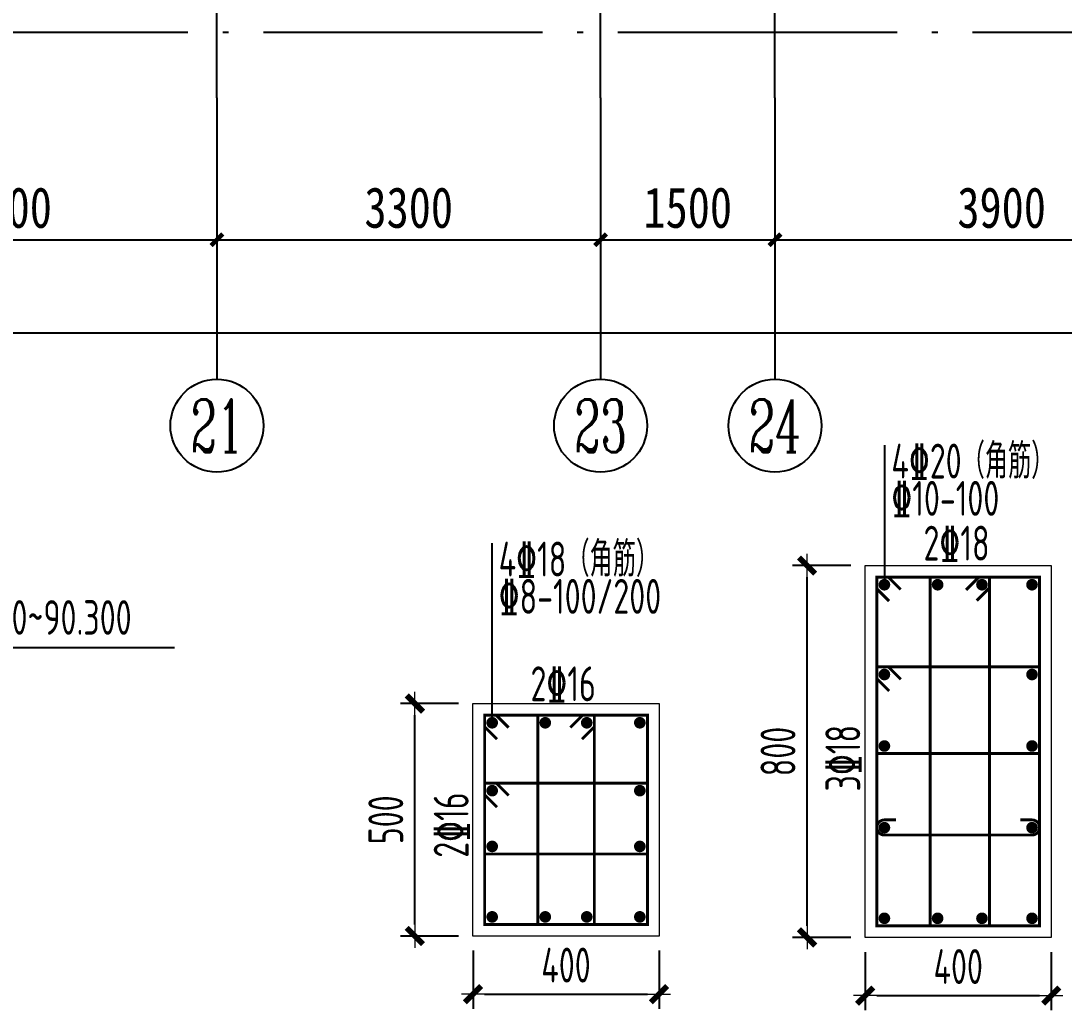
# Model space of a CAD drawing. Extents: x -144902 to 588294, y -160863 to 65494.
# Drawn here: x 13115 to 22089, y -132730 to -124218 of the extents above; entities that cross this region are included whole.
import ezdxf
from ezdxf.enums import TextEntityAlignment as Align

# ---------------------------------------------------------------- set-up
doc = ezdxf.new("R2010")
doc.units = 0
doc.header["$LTSCALE"] = 100
doc.linetypes.add('ACAD_ISO04W100', pattern=[30.5, 24, -3, 0.5, -3])
doc.layers.get('0').update_dxf_attribs({"linetype": 'CONTINUOUS'})
doc.layers.get('Defpoints').update_dxf_attribs({"linetype": 'CONTINUOUS'})
for name, color, linetype in [('AXIS', 3, 'CONTINUOUS'), ('AXIS_TEXT', 7, 'CONTINUOUS'), ('DIM_ELEV', 3, 'CONTINUOUS'), ('DOTE', 253, 'ACAD_ISO04W100'), ('柱', 2, 'CONTINUOUS')]:
    doc.layers.add(name, color=color, linetype=linetype)
for name, color, linetype, lineweight in [('PUB_TEXT', 141, 'CONTINUOUS', 5), ('REIN', 6, 'CONTINUOUS', 18), ('Z-柱大样外框', 7, 'ByLayer', 18), ('Z-详图标注', 3, 'CONTINUOUS', 18)]:
    doc.layers.add(name, color=color, linetype=linetype, lineweight=lineweight)
doc.styles.add('_HZTXT', font='complex.shx', dxfattribs={"width": 0.7, "bigfont": 'tssdchn.shx'})
doc.styles.add('COMPLEX', font='COMPLEX')
doc.styles.add('DIM_FONT', font='SIMHEI.TTF', dxfattribs={"width": 0.8})
doc.styles.get("Standard").update_dxf_attribs({"font": 'tssdeng.shx', "width": 0.7, "bigfont": 'tssdchn.shx'})
doc.styles.add('TCCAD_Dimension', font='Tssdeng.shx', dxfattribs={"width": 0.7, "bigfont": 'tssdchn.shx'})
doc.dimstyles.new('_TCH_ARCH&&100', dxfattribs={"dimtxt": 350, "dimasz": 100, "dimexe": 250, "dimexo": 300, "dimgap": 100, "dimtad": 1, "dimdec": 0, "dimzin": 0, "dimdsep": 46, "dimtxsty": 'DIM_FONT', "dimblk": 'ARCHTICK', "dimcen": 0.09, "dimclrt": 7, "dimazin": 2, "dimtfac": 1, "dimtdec": 0, "dimtix": 1, "dimtmove": 2, "dimatfit": 3, "dimfxl": 1, "dimtolj": 1, "dimtzin": 0, "dimarcsym": 0})
doc.dimstyles.new('TCCAD_25_100', dxfattribs={"dimtxt": 300, "dimasz": 100, "dimexe": 125, "dimexo": 125, "dimgap": 100, "dimtad": 1, "dimdec": 0, "dimlfac": 0.25, "dimzin": 0, "dimdsep": 46, "dimtxsty": 'TCCAD_Dimension', "dimblk": '_TCDBK25_100', "dimcen": 0, "dimclrt": 7, "dimadec": 0, "dimazin": 0, "dimtfac": 1, "dimtdec": 0, "dimtix": 1, "dimtmove": 2, "dimatfit": 3, "dimfxl": 1, "dimtolj": 1, "dimtzin": 0, "dimarcsym": 0})

# ---------------------------------------------------------------- blocks, each defined once
blk = doc.blocks.new('_TCDBK25_100')
blk.add_line((-1, 0), (1, 0))
at = {"const_width": 0.5}
blk.add_lwpolyline([(-0.7, -0.7), (0.7, 0.7)], dxfattribs=at)
blk = doc.blocks.new('*D420')
at = {"layer": 'Defpoints', "color": 0}
for p in [(17004.4, -132092.1), (18604.4, -132092.1), (18604.4, -132592.1)]:
    blk.add_point(p, dxfattribs=at)
at = {"layer": 'Z-详图标注', "color": 0, "lineweight": -2}
for p, q in [((17004.4, -132217.1), (17004.4, -132717.1)), ((18604.4, -132217.1), (18604.4, -132717.1)), ((17104.4, -132592.1), (18504.4, -132592.1))]:
    blk.add_line(p, q, dxfattribs=at)
at = {"layer": 'Z-详图标注', "color": 0, "lineweight": -2, "xscale": 100, "yscale": 100, "zscale": 100, "rotation": 180}
blk.add_blockref('_TCDBK25_100', (17004.4, -132592.1), dxfattribs=at)
at = {"layer": 'Z-详图标注', "color": 0, "lineweight": -2, "xscale": 100, "yscale": 100, "zscale": 100}
blk.add_blockref('_TCDBK25_100', (18604.4, -132592.1), dxfattribs=at)
at = {"layer": 'Z-详图标注', "color": 7, "insert": (17804.4, -132342.1), "char_height": 300, "attachment_point": 5, "style": 'TCCAD_Dimension'}
blk.add_mtext('\\A1;400', dxfattribs=at)
blk = doc.blocks.new('*D421')
at = {"layer": 'Defpoints', "color": 0}
for p in [(16504.4, -130092.1), (17004.4, -130092.1), (17004.4, -132092.1)]:
    blk.add_point(p, dxfattribs=at)
at = {"layer": 'Z-详图标注', "color": 0, "lineweight": -2}
for p, q in [((16879.4, -130092.1), (16379.4, -130092.1)), ((16504.4, -131992.1), (16504.4, -130192.1)), ((16879.4, -132092.1), (16379.4, -132092.1))]:
    blk.add_line(p, q, dxfattribs=at)
at = {"layer": 'Z-详图标注', "color": 0, "lineweight": -2, "xscale": 100, "yscale": 100, "zscale": 100}
for p, rotation in [((16504.4, -130092.1), 90), ((16504.4, -132092.1), 270)]:
    blk.add_blockref('_TCDBK25_100', p, dxfattribs=dict(at, rotation=rotation))
at = {"layer": 'Z-详图标注', "color": 7, "insert": (16254.4, -131092.1), "char_height": 300, "attachment_point": 5, "rotation": 90, "style": 'TCCAD_Dimension'}
blk.add_mtext('\\A1;500', dxfattribs=at)
blk = doc.blocks.new('*D422')
at = {"layer": 'Defpoints', "color": 0}
for p in [(20377.9, -132104.5), (21977.9, -132104.5), (21977.9, -132604.5)]:
    blk.add_point(p, dxfattribs=at)
at = {"layer": 'Z-详图标注', "color": 0, "lineweight": -2}
for p, q in [((20377.9, -132229.5), (20377.9, -132729.5)), ((21977.9, -132229.5), (21977.9, -132729.5)), ((20477.9, -132604.5), (21877.9, -132604.5))]:
    blk.add_line(p, q, dxfattribs=at)
at = {"layer": 'Z-详图标注', "color": 0, "lineweight": -2, "xscale": 100, "yscale": 100, "zscale": 100, "rotation": 180}
blk.add_blockref('_TCDBK25_100', (20377.9, -132604.5), dxfattribs=at)
at = {"layer": 'Z-详图标注', "color": 0, "lineweight": -2, "xscale": 100, "yscale": 100, "zscale": 100}
blk.add_blockref('_TCDBK25_100', (21977.9, -132604.5), dxfattribs=at)
at = {"layer": 'Z-详图标注', "color": 7, "insert": (21177.9, -132354.5), "char_height": 300, "attachment_point": 5, "style": 'TCCAD_Dimension'}
blk.add_mtext('\\A1;400', dxfattribs=at)
blk = doc.blocks.new('*D423')
at = {"layer": 'Defpoints', "color": 0}
for p in [(19877.9, -128904.5), (20377.9, -128904.5), (20377.9, -132104.5)]:
    blk.add_point(p, dxfattribs=at)
at = {"layer": 'Z-详图标注', "color": 0, "lineweight": -2}
for p, q in [((20252.9, -128904.5), (19752.9, -128904.5)), ((19877.9, -132004.5), (19877.9, -129004.5)), ((20252.9, -132104.5), (19752.9, -132104.5))]:
    blk.add_line(p, q, dxfattribs=at)
at = {"layer": 'Z-详图标注', "color": 0, "lineweight": -2, "xscale": 100, "yscale": 100, "zscale": 100}
for p, rotation in [((19877.9, -128904.5), 90), ((19877.9, -132104.5), 270)]:
    blk.add_blockref('_TCDBK25_100', p, dxfattribs=dict(at, rotation=rotation))
at = {"layer": 'Z-详图标注', "color": 7, "insert": (19627.9, -130504.5), "char_height": 300, "attachment_point": 5, "rotation": 90, "style": 'TCCAD_Dimension'}
blk.add_mtext('\\A1;800', dxfattribs=at)
blk = doc.blocks.new('_ArchTick')
at = {"color": 0, "linetype": 'ByBlock', "const_width": 0.4}
blk.add_lwpolyline([(-0.5, -0.5), (0.5, 0.5)], dxfattribs=at)
blk = doc.blocks.new('*D1168')
at = {"layer": 'AXIS', "color": 0, "lineweight": -2}
for p, q in [((19601.6, -125181.4), (19601.6, -126351.5)), ((23501.6, -125181.4), (23501.6, -126351.5)), ((19601.6, -126101.5), (23501.6, -126101.5))]:
    blk.add_line(p, q, dxfattribs=at)
at = {"layer": 'Defpoints', "color": 0}
for p in [(19601.6, -124881.4), (23501.6, -124881.4), (23501.6, -126101.5)]:
    blk.add_point(p, dxfattribs=at)
at = {"layer": 'AXIS', "color": 0, "lineweight": -2, "xscale": 100, "yscale": 100, "zscale": 100, "rotation": 180}
blk.add_blockref('_ArchTick', (19601.6, -126101.5), dxfattribs=at)
at = {"layer": 'AXIS', "color": 0, "lineweight": -2, "xscale": 100, "yscale": 100, "zscale": 100}
blk.add_blockref('_ArchTick', (23501.6, -126101.5), dxfattribs=at)
at = {"layer": 'AXIS', "color": 7, "insert": (21551.6, -125826.5), "char_height": 350, "attachment_point": 5, "style": 'DIM_FONT'}
blk.add_mtext('\\A1;3900', dxfattribs=at)
blk = doc.blocks.new('*D1169')
at = {"layer": 'AXIS', "color": 0, "lineweight": -2}
for p, q in [((18101.6, -125181.4), (18101.6, -126351.5)), ((19601.6, -125181.4), (19601.6, -126351.5)), ((18101.6, -126101.5), (19601.6, -126101.5))]:
    blk.add_line(p, q, dxfattribs=at)
at = {"layer": 'Defpoints', "color": 0}
for p in [(18101.6, -124881.4), (19601.6, -124881.4), (19601.6, -126101.5)]:
    blk.add_point(p, dxfattribs=at)
at = {"layer": 'AXIS', "color": 0, "lineweight": -2, "xscale": 100, "yscale": 100, "zscale": 100, "rotation": 180}
blk.add_blockref('_ArchTick', (18101.6, -126101.5), dxfattribs=at)
at = {"layer": 'AXIS', "color": 0, "lineweight": -2, "xscale": 100, "yscale": 100, "zscale": 100}
blk.add_blockref('_ArchTick', (19601.6, -126101.5), dxfattribs=at)
at = {"layer": 'AXIS', "color": 7, "insert": (18851.6, -125826.5), "char_height": 350, "attachment_point": 5, "style": 'DIM_FONT'}
blk.add_mtext('\\A1;1500', dxfattribs=at)
blk = doc.blocks.new('*D1170')
at = {"layer": 'AXIS', "color": 0, "lineweight": -2}
for p, q in [((14801.6, -125181.4), (14801.6, -126351.5)), ((18101.6, -125181.4), (18101.6, -126351.5)), ((14801.6, -126101.5), (18101.6, -126101.5))]:
    blk.add_line(p, q, dxfattribs=at)
at = {"layer": 'Defpoints', "color": 0}
for p in [(14801.6, -124881.4), (18101.6, -124881.4), (18101.6, -126101.5)]:
    blk.add_point(p, dxfattribs=at)
at = {"layer": 'AXIS', "color": 0, "lineweight": -2, "xscale": 100, "yscale": 100, "zscale": 100, "rotation": 180}
blk.add_blockref('_ArchTick', (14801.6, -126101.5), dxfattribs=at)
at = {"layer": 'AXIS', "color": 0, "lineweight": -2, "xscale": 100, "yscale": 100, "zscale": 100}
blk.add_blockref('_ArchTick', (18101.6, -126101.5), dxfattribs=at)
at = {"layer": 'AXIS', "color": 7, "insert": (16451.6, -125826.5), "char_height": 350, "attachment_point": 5, "style": 'DIM_FONT'}
blk.add_mtext('\\A1;3300', dxfattribs=at)
blk = doc.blocks.new('*D1171')
at = {"layer": 'AXIS', "color": 0, "lineweight": -2}
for p, q in [((11201.6, -125181.4), (11201.6, -126351.5)), ((14801.6, -125181.4), (14801.6, -126351.5)), ((11201.6, -126101.5), (14801.6, -126101.5))]:
    blk.add_line(p, q, dxfattribs=at)
at = {"layer": 'Defpoints', "color": 0}
for p in [(11201.6, -124881.4), (14801.6, -124881.4), (14801.6, -126101.5)]:
    blk.add_point(p, dxfattribs=at)
at = {"layer": 'AXIS', "color": 0, "lineweight": -2, "xscale": 100, "yscale": 100, "zscale": 100, "rotation": 180}
blk.add_blockref('_ArchTick', (11201.6, -126101.5), dxfattribs=at)
at = {"layer": 'AXIS', "color": 0, "lineweight": -2, "xscale": 100, "yscale": 100, "zscale": 100}
blk.add_blockref('_ArchTick', (14801.6, -126101.5), dxfattribs=at)
at = {"layer": 'AXIS', "color": 7, "insert": (13001.6, -125826.5), "char_height": 350, "attachment_point": 5, "style": 'DIM_FONT'}
blk.add_mtext('\\A1;3600', dxfattribs=at)
blk = doc.blocks.new('*D1182')
at = {"layer": 'AXIS', "color": 0, "lineweight": -2}
for p, q in [((-10298.4, -125181.4), (-10298.4, -127151.5)), ((28801.6, -125181.4), (28801.6, -127151.5)), ((-10298.4, -126901.5), (28801.6, -126901.5))]:
    blk.add_line(p, q, dxfattribs=at)
at = {"layer": 'Defpoints', "color": 0}
for p in [(-10298.4, -124881.4, 0), (28801.6, -124881.4, 0), (28801.6, -126901.5)]:
    blk.add_point(p, dxfattribs=at)
at = {"layer": 'AXIS', "color": 0, "lineweight": -2, "xscale": 100, "yscale": 100, "zscale": 100, "rotation": 180}
blk.add_blockref('_ArchTick', (-10298.4, -126901.5), dxfattribs=at)
at = {"layer": 'AXIS', "color": 0, "lineweight": -2, "xscale": 100, "yscale": 100, "zscale": 100}
blk.add_blockref('_ArchTick', (28801.6, -126901.5), dxfattribs=at)
at = {"layer": 'AXIS', "color": 7, "insert": (9251.6, -126626.5), "char_height": 350, "attachment_point": 5, "style": 'DIM_FONT'}
blk.add_mtext('\\A1;39100', dxfattribs=at)
blk = doc.blocks.new('_AXISO')
blk.add_circle((0, 0), 0.5)
at = {"layer": 'AXIS_TEXT', "style": 'COMPLEX', "width": 1.041667}
blk.add_attdef('A', text='', height=0.56, dxfattribs=at).set_placement((-0.25, -0.28), (0.25, -0.28), align=Align.FIT)

msp = doc.modelspace()

# ---------------------------------------------------------------- linework, layer by layer
at = {"layer": 'AXIS'}
for p, q in [((14801.594, -124881.378, 0), (14801.594, -127301.485, 0)), ((18101.594, -124881.378, 0), (18101.594, -127301.485, 0)), ((19601.594, -124881.378, 0), (19601.594, -127301.485, 0))]:
    msp.add_line(p, q, dxfattribs=at)
at = {"layer": 'DIM_ELEV'}
msp.add_line((14436.492, -129611.597), (12255.192, -129611.597), dxfattribs=at)
at = {"layer": 'DOTE'}
for p, q in [((19601.594, -124881.378, 0), (19601.594, -105918.135, 0)), ((18101.594, -124881.378, 0), (18101.594, -117118.135, 0)), ((14801.594, -124881.378, 0), (14801.594, -119518.135, 0)), ((29801.594, -124318.135, 0), (-11298.406, -124318.135, 0))]:
    msp.add_line(p, q, dxfattribs=at)
at = {"layer": 'REIN', "color": 210, "const_width": 25}
for points in [[(20583.982, -129210.611), (20477.916, -129104.545), (20477.916, -129004.545), (21877.916, -129004.545), (21877.916, -132004.545), (20477.916, -132004.545), (20477.916, -129004.545), (20577.916, -129004.545), (20683.982, -129110.611)], [(17210.437, -130398.21), (17104.371, -130292.144), (17104.371, -130192.144), (18504.371, -130192.144), (18504.371, -131992.144), (17104.371, -131992.144), (17104.371, -130192.144), (17204.371, -130192.144), (17310.437, -130298.21)]]:
    msp.add_lwpolyline(points, dxfattribs=at)
at = {"layer": 'REIN', "color": 6, "const_width": 50}
for points in [[(20517.916, -129069.545, 1), (20567.916, -129069.545, 1)], [(20975.909, -129069.545, 1), (21025.909, -129069.545, 1)], [(21357.208, -129069.545, 1), (21407.208, -129069.545, 1)], [(21787.916, -129069.545, 1), (21837.916, -129069.545, 1)], [(20517.916, -129841.794, 1), (20567.916, -129841.794, 1)], [(21787.916, -129841.794, 1), (21837.916, -129841.794, 1)], [(17144.371, -130257.144, 1), (17194.371, -130257.144, 1)], [(17601.038, -130257.144, 1), (17651.038, -130257.144, 1)], [(17957.704, -130257.144, 1), (18007.704, -130257.144, 1)], [(18414.371, -130257.144, 1), (18464.371, -130257.144, 1)], [(20517.916, -130457.13, 1), (20567.916, -130457.13, 1)], [(21787.916, -130457.13, 1), (21837.916, -130457.13, 1)], [(17144.371, -130841.289, 1), (17194.371, -130841.289, 1)], [(18414.371, -130841.289, 1), (18464.371, -130841.289, 1)], [(20517.916, -131159.935, 1), (20567.916, -131159.935, 1)], [(21787.916, -131159.935, 1), (21837.916, -131159.935, 1)], [(17144.371, -131321.012, 1), (17194.371, -131321.012, 1)], [(18414.371, -131321.012, 1), (18464.371, -131321.012, 1)], [(17144.371, -131927.144, 1), (17194.371, -131927.144, 1)], [(17601.038, -131927.144, 1), (17651.038, -131927.144, 1)], [(17957.704, -131927.144, 1), (18007.704, -131927.144, 1)], [(18414.371, -131927.144, 1), (18464.371, -131927.144, 1)], [(20517.916, -131939.545, 1), (20567.916, -131939.545, 1)], [(20975.909, -131939.545, 1), (21025.909, -131939.545, 1)], [(21357.208, -131939.545, 1), (21407.208, -131939.545, 1)], [(21787.916, -131939.545, 1), (21837.916, -131939.545, 1)]]:
    msp.add_lwpolyline(points, format="xyb", close=True, dxfattribs=at)
at = {"layer": 'REIN', "color": 6, "const_width": 25}
for points in [[(21337.833, -129205.844), (21447.208, -129096.469), (21447.208, -129004.545), (20935.909, -129004.545), (20935.909, -132004.545), (21447.208, -132004.545), (21447.208, -129004.545), (21355.284, -129004.545), (21245.909, -129113.92)], [(20583.982, -129982.86), (20477.916, -129876.794), (20477.916, -129776.794), (21877.916, -129776.794), (21877.916, -130522.13), (20477.916, -130522.13), (20477.916, -129776.794), (20577.916, -129776.794), (20683.982, -129882.86)], [(17841.638, -130298.21), (17947.704, -130192.144), (18047.704, -130192.144), (18047.704, -131992.144), (17561.038, -131992.144), (17561.038, -130192.144), (18047.704, -130192.144), (18047.704, -130292.144), (17941.638, -130398.21)], [(17210.437, -130982.355), (17104.371, -130876.289), (17104.371, -130776.289), (18504.371, -130776.289), (18504.371, -131386.012), (17104.371, -131386.012), (17104.371, -130776.289), (17204.371, -130776.289), (17310.437, -130882.355)]]:
    msp.add_lwpolyline(points, dxfattribs=at)
msp.add_lwpolyline([(21712.916, -131093.059), (21812.916, -131093.059, -1), (21812.916, -131223.059), (20542.916, -131223.059, -1), (20542.916, -131093.059), (20642.916, -131093.059)], format="xyb", dxfattribs=at)
at = {"layer": 'Z-柱大样外框'}
for points in [[(21977.916, -128904.545), (21977.916, -132104.545), (20377.916, -132104.545), (20377.916, -128904.545)], [(18604.371, -130092.144), (18604.371, -132092.144), (17004.371, -132092.144), (17004.371, -130092.144)]]:
    msp.add_lwpolyline(points, close=True, dxfattribs=at)
at = {"layer": '柱'}
for p, q in [((20542.916, -127869.545), (20542.916, -129069.545)), ((17165.182, -128712.823), (17165.182, -130257.144))]:
    msp.add_line(p, q, dxfattribs=at)

# ---------------------------------------------------------------- block references
at = {"layer": 'AXIS'}
ref = msp.add_blockref('_AXISO', (14801.594, -127701.485, 0), dxfattribs=dict(at, xscale=800, yscale=800, zscale=800))
ref.add_attrib('A', '21', dxfattribs={"layer": 'AXIS_TEXT', "height": 452.5483, "style": '_HZTXT', "width": 0.724138}).set_placement((14575.32, -127927.759, 0), (15027.868, -127927.759, 0), align=Align.FIT)
ref = msp.add_blockref('_AXISO', (18101.594, -127701.485, 0), dxfattribs=dict(at, xscale=800, yscale=800, zscale=800))
ref.add_attrib('A', '23', dxfattribs={"layer": 'AXIS_TEXT', "height": 452.5483, "style": '_HZTXT', "width": 0.617647}).set_placement((17875.32, -127927.759, 0), (18327.868, -127927.759, 0), align=Align.FIT)
ref = msp.add_blockref('_AXISO', (19601.594, -127701.485, 0), dxfattribs=dict(at, xscale=800, yscale=800, zscale=800))
ref.add_attrib('A', '24', dxfattribs={"layer": 'AXIS_TEXT', "height": 452.5483, "style": '_HZTXT', "width": 0.583333}).set_placement((19375.32, -127927.759, 0), (19827.868, -127927.759, 0), align=Align.FIT)

# ---------------------------------------------------------------- texts
at = {"layer": 'PUB_TEXT', "width": 0.705882}
msp.add_text('12.000~90.300', height=297.5, dxfattribs=at).set_placement((12464.523, -129499.688))
at = {"layer": '柱', "width": 0.7}
for s, p in [('4%%13220（角筋）', (20602.917, -127855.623)), ('%%13210-100 ', (20602.917, -128176.506)), ('4%%13218（角筋）', (17225.183, -128698.902)), ('%%1328-100/200', (17225.183, -129019.785))]:
    msp.add_text(s, height=300, dxfattribs=at).set_placement(p, align=Align.TOP_LEFT)
for s, p in [('2%%13218', (20879.331, -128862.034)), ('2%%13216', (17498.988, -130071.949))]:
    msp.add_text(s, height=300, dxfattribs=at).set_placement(p)
for s, p in [('3%%13218', (20335.68, -130848.128)), ('2%%13216', (16966.756, -131418.314))]:
    msp.add_text(s, height=300, rotation=90, dxfattribs=at).set_placement(p)

# ---------------------------------------------------------------- dimensions: what is measured, and where the dimension line sits
at = {"layer": 'AXIS'}
for p1, p2, distance, picture, middle in [((-10298.406, -124881.378), (28801.594, -124881.378), -2020.107, '*D1182', (9251.594, -126626.485, 0)), ((11201.594, -124881.378, 0), (14801.594, -124881.378, 0), -1220.107, '*D1171', (13001.594, -125826.485, 0)), ((14801.594, -124881.378, 0), (18101.594, -124881.378, 0), -1220.107, '*D1170', (16451.594, -125826.485, 0)), ((18101.594, -124881.378, 0), (19601.594, -124881.378, 0), -1220.107, '*D1169', (18851.594, -125826.485, 0)), ((19601.594, -124881.378, 0), (23501.594, -124881.378, 0), -1220.107, '*D1168', (21551.594, -125826.485, 0))]:
    dim = msp.add_aligned_dim(p1=p1, p2=p2, distance=distance, dimstyle='_TCH_ARCH&&100', dxfattribs=at)
    dim.commit()
    dim.dimension.update_dxf_attribs({"geometry": picture, "text_midpoint": middle})
at = {"layer": 'Z-详图标注'}
for base, p1, p2, picture, middle in [((19877.916, -128904.545), (20377.916, -132104.545), (20377.916, -128904.545), '*D423', (19627.916, -130504.545)), ((16504.371, -130092.144), (17004.371, -132092.144), (17004.371, -130092.144), '*D421', (16254.371, -131092.144))]:
    dim = msp.add_linear_dim(base=base, p1=p1, p2=p2, angle=90, dimstyle='TCCAD_25_100', dxfattribs=at)
    dim.commit()
    dim.dimension.update_dxf_attribs({"geometry": picture, "text_midpoint": middle})
for base, p1, p2, picture, middle in [((18604.371, -132592.144), (17004.371, -132092.144), (18604.371, -132092.144), '*D420', (17804.371, -132342.144)), ((21977.916, -132604.545), (20377.916, -132104.545), (21977.916, -132104.545), '*D422', (21177.916, -132354.545))]:
    dim = msp.add_linear_dim(base=base, p1=p1, p2=p2, dimstyle='TCCAD_25_100', dxfattribs=at)
    dim.commit()
    dim.dimension.update_dxf_attribs({"geometry": picture, "text_midpoint": middle})

doc.saveas('drawing.dxf')
